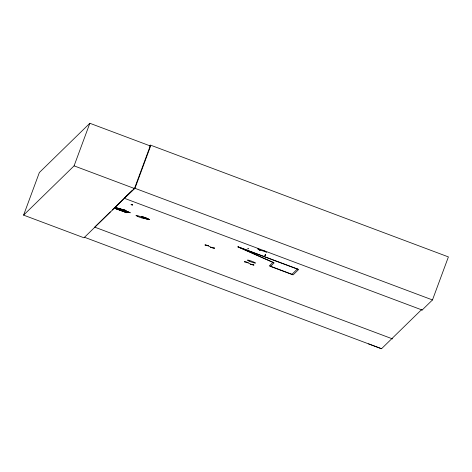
<?xml version="1.0" encoding="UTF-8"?>
<svg xmlns="http://www.w3.org/2000/svg" width="472" height="472" viewBox="0 0 472 472"><rect width="100%" height="100%" fill="white"/><g stroke="black" fill="none" stroke-linecap="round" stroke-linejoin="round"><path stroke-width="0.71" d="M210.754 247.375L214.371 248.183L214.135 247.995M253.912 265.016L250.225 264.285L253.906 265.034L253.606 264.898M264.957 255.417L265.653 254.974L265.081 255.529M115.203 208.435L126.809 212.73L115.18 208.459M126.956 212.607L115.333 208.311L126.962 212.589M421.449 309.768L422.145 310.027L432.482 299.944L448.4 256.91L150.533 145.134L134.479 188.523L83.998 237.794L23.6 215.126L39.353 172.54L89.839 123.269L150.238 145.936M23.6 215.126L74.086 165.861L89.839 123.269M129.31 193.567L129.446 193.213M150.668 145.848L135.045 188.086L124.278 198.252L422.145 310.027M205.22 245.068L204.919 244.921L208.589 245.582M210.99 247.576L210.683 247.446L214.371 248.16L214.064 248.065M270.521 266.403L274.108 262.904L237.699 246.815L238.407 246.962L238.608 246.431M247.593 248.962L248.337 248.414M265.594 254.591L265.647 254.998M266.597 252.526L264.314 250.909M270.822 265.771L270.627 266.302L291.967 274.309M208.335 245.517L208.594 245.688L205.19 244.986M244.756 261.795L248.136 262.52L244.461 261.753L244.762 261.901M258.107 248.909L260.149 250.307M149.494 146.143L150.533 145.134M110.259 211.934L94.689 227.132L392.556 338.908M112.336 209.904L132.03 190.688M133.576 189.178L134.614 188.169L432.482 299.944M238.407 246.962L298.682 269.435L293.106 274.875L269.276 265.937L272.863 262.438L273.577 262.579L238.407 246.962L297.33 269.07M291.861 274.409L297.437 268.969M368.561 343.876L381.523 348.731L421.437 309.774M248.101 248.809L248.349 248.868M265.087 255.476L265.653 254.974M116.018 207.633L125.039 210.235M116.377 207.91L116.071 207.768L125.239 210.305L124.944 210.182M117.203 208.335L117.481 208.465M119.929 209.586L129.157 212.264L120.089 209.792M120.283 209.875L119.959 209.603M121.038 210.14L129.9 212.542M121.398 210.418L121.092 210.276L130.26 212.819L129.93 212.553M125.983 210.583L116.997 208.223L117.268 208.37M116.997 208.24L126.349 210.86L117.445 208.459M264.839 255.057L265.128 255.199M131.34 204.736L131.647 204.807L131.21 204.7M132.29 204.877L132.602 204.948L131.977 204.683M265.276 251.723L259.275 249.753M131.021 204.541L131.546 204.765M132.266 204.877L131.723 204.642L132.349 204.901M206.878 245.387L207.456 245.629M258.143 248.986L257.8 248.874L259.865 250.26M74.086 165.861L134.479 188.523M84.34 237.215L381.523 348.731M211.957 247.552L212.353 247.723M246.484 262.249L251.918 264.58M206.907 245.387L212.376 247.741M249.186 261.128A4.277 0.425 20.3 0 0 255.476 263.093A4.277 0.425 20.3 0 0 249.771 260.556A4.277 0.425 20.3 0 0 249.186 261.128M143.022 217.657A4.254 0.425 20.3 0 0 149.276 219.616A4.254 0.425 20.3 0 0 143.6 217.09A4.254 0.425 20.3 0 0 143.022 217.657A4.26 0.425 20.3 0 0 149.282 219.627A4.26 0.425 20.3 0 0 143.594 217.102A4.26 0.425 20.3 0 0 143.01 217.669M137.618 216.406A4.254 0.425 20.3 0 0 143.871 218.359A4.254 0.425 20.3 0 0 138.196 215.84A4.254 0.425 20.3 0 0 137.618 216.406"/></g></svg>
